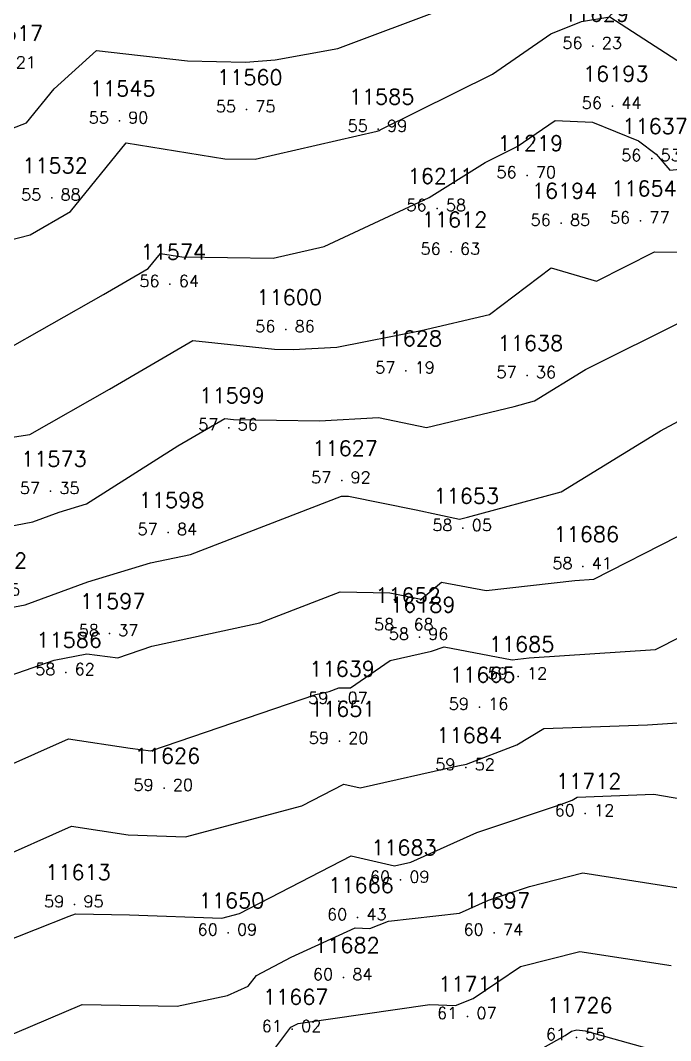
# Model space of a CAD drawing. Header units: millimetres. Extents: x 1412565 to 1412813, y 4931476 to 4931699.
# Drawn here: x 1412599.06 to 1412610.11, y 4931596.95 to 4931614.3 of the extents above; entities that cross this region are included whole.
import ezdxf
from ezdxf.enums import TextEntityAlignment as Align

# ---------------------------------------------------------------- set-up
doc = ezdxf.new("R2010")
doc.units = ezdxf.units.MM
for name, color, linetype in [('CIVIL', 50, 'Continuous'), ('CIVIL-DRAW', 80, 'Continuous'), ('CIVIL-NONAME', 130, 'Continuous'), ('CIVIL-TEXT', 240, 'Continuous'), ('CIVIL-Z', 50, 'Continuous'), ('Tcontours0', 7, 'Continuous'), ('Tcontours1', 7, 'Continuous'), ('Tcontours2', 7, 'Continuous')]:
    doc.layers.add(name, color=color, linetype=linetype)
doc.styles.add('CIVILCADMAIN', font='TXT.SHX')
doc.styles.get("Standard").update_dxf_attribs({"font": 'arial.ttf'})

# ---------------------------------------------------------------- blocks, each defined once
blk = doc.blocks.new('CIVIL-ZZ')
at = {"layer": 'CIVIL-DRAW'}
blk.add_point((0, 0), dxfattribs=at)
at = {"layer": 'CIVIL-NONAME'}
blk.add_attdef('NAME', text='', height=1.8, dxfattribs=at).set_placement((0, 2.1), align=Align.CENTER)
at = {"layer": 'CIVIL-TEXT', "flags": 8}
blk.add_attdef('TEXT', text='', height=2, dxfattribs=at).set_placement((0.2, -3.3), align=Align.CENTER)
at = {"layer": 'CIVIL-Z'}
blk.add_attdef('Z1', text='', height=1.6, dxfattribs=at).set_placement((-0.75, -0.225), align=Align.RIGHT)
blk.add_attdef('Z2', (0.75, -0.225), '', height=1.6, dxfattribs=at)

msp = doc.modelspace()

# ---------------------------------------------------------------- linework, layer by layer
at = {"layer": 'Tcontours0', "elevation": 60}
msp.add_lwpolyline([(1412593.032, 4931596.894), (1412594.252, 4931597.254), (1412594.631, 4931597.254), (1412594.842, 4931597.385), (1412595.426, 4931597.446), (1412597.595, 4931598.158), (1412599.888, 4931599.061), (1412599.992, 4931599.106), (1412600.912, 4931599.089), (1412602.48, 4931599.029), (1412602.781, 4931599.11), (1412604.682, 4931600.089), (1412605.415, 4931599.919), (1412605.695, 4931599.982), (1412606.819, 4931600.484), (1412608.254, 4931600.966), (1412608.435, 4931601.036), (1412608.523, 4931601.09), (1412609.824, 4931601.138), (1412612.428, 4931600.688)], dxfattribs=at)
at = {"layer": 'Tcontours1'}
for points, elevation in [([(1412589.013, 4931607.431), (1412590.188, 4931607.738), (1412592.456, 4931608.556), (1412593.339, 4931609.289), (1412594.296, 4931609.834), (1412596.203, 4931609.91), (1412596.651, 4931609.945), (1412597.415, 4931610.185), (1412599.224, 4931610.648), (1412599.907, 4931611.048), (1412600.856, 4931612.214), (1412602.535, 4931611.946), (1412603.051, 4931611.938), (1412605.122, 4931612.411), (1412605.157, 4931612.427), (1412605.176, 4931612.439), (1412607.081, 4931613.385), (1412608.076, 4931614.069), (1412608.593, 4931614.278), (1412609.08, 4931614.356), (1412610.699, 4931613.312), (1412611.134, 4931613.535), (1412614.259, 4931614.856)], 56), ([(1412598.023, 4931607.074), (1412599.217, 4931607.257), (1412600.571, 4931608.025), (1412601.991, 4931608.855), (1412603.376, 4931608.706), (1412603.695, 4931608.701), (1412604.435, 4931608.743), (1412605.871, 4931609.025), (1412607.034, 4931609.296), (1412608.079, 4931610.088), (1412608.848, 4931609.865), (1412609.839, 4931610.359), (1412611.048, 4931610.351)], 57), ([(1412588.884, 4931601.503), (1412589.83, 4931602.11), (1412591.334, 4931602.723), (1412591.885, 4931603.079), (1412592.631, 4931602.975), (1412594.275, 4931602.93), (1412595.714, 4931603.583), (1412598.228, 4931604.094), (1412598.807, 4931604.297), (1412599.14, 4931604.361), (1412600.207, 4931604.748), (1412601.268, 4931605.071), (1412601.947, 4931605.217), (1412604.517, 4931606.209), (1412604.633, 4931606.207), (1412605.788, 4931605.972), (1412606.524, 4931605.816), (1412606.659, 4931605.848), (1412608.249, 4931606.279), (1412609.941, 4931607.32), (1412610.928, 4931607.848)], 58), ([(1412597.062, 4931600.826), (1412599.873, 4931602.081), (1412600.924, 4931601.919), (1412601.276, 4931601.874), (1412604.08, 4931602.835), (1412604.305, 4931602.883), (1412604.473, 4931602.948), (1412604.671, 4931602.944), (1412605.342, 4931603.414), (1412606.044, 4931603.572), (1412606.26, 4931603.642), (1412607.415, 4931603.423), (1412607.706, 4931603.456), (1412609.854, 4931603.596), (1412611.63, 4931604.5)], 59), ([(1412588.935, 4931592.41), (1412589.04, 4931592.713), (1412591.037, 4931593.897), (1412591.552, 4931594.018), (1412593.836, 4931594.692), (1412595.675, 4931594.69), (1412596.696, 4931595.326), (1412598.154, 4931595.48), (1412599.506, 4931595.711), (1412600.226, 4931596.017), (1412600.671, 4931596.009), (1412602.57, 4931596.413), (1412603.348, 4931596.768), (1412603.657, 4931597.175), (1412603.777, 4931597.238), (1412606.018, 4931597.561), (1412606.455, 4931597.544), (1412606.755, 4931597.661), (1412607.559, 4931598.209), (1412608.568, 4931598.465), (1412610.119, 4931598.223)], 61)]:
    msp.add_lwpolyline(points, dxfattribs=dict(at, elevation=elevation))
at = {"layer": 'Tcontours2'}
for points, elevation in [([(1412589.015, 4931609.015), (1412591.243, 4931609.578), (1412591.767, 4931609.767), (1412592.297, 4931610.207), (1412593.385, 4931610.971), (1412594.76, 4931611.393), (1412596.169, 4931611.502), (1412597.588, 4931611.949), (1412599.159, 4931612.556), (1412599.633, 4931613.135), (1412600.353, 4931613.786), (1412601.9, 4931613.612), (1412602.886, 4931613.587), (1412603.387, 4931613.626), (1412604.456, 4931613.817), (1412606.284, 4931614.508)], 55.5), ([(1412598.712, 4931608.639), (1412600.473, 4931609.638), (1412601.23, 4931610.081), (1412601.437, 4931610.336), (1412601.804, 4931610.277), (1412603.353, 4931610.253), (1412604.22, 4931610.451), (1412606.004, 4931611.283), (1412606.957, 4931611.883), (1412607.502, 4931612.153), (1412608.147, 4931612.596), (1412608.785, 4931612.568), (1412609.567, 4931612.247), (1412609.867, 4931612.021), (1412610.099, 4931611.749), (1412611.487, 4931611.892)], 56.5), ([(1412588.969, 4931602.903), (1412590.621, 4931603.483), (1412590.85, 4931603.651), (1412591.156, 4931604.026), (1412591.617, 4931604.331), (1412592.448, 4931604.512), (1412594.457, 4931604.457), (1412595.248, 4931604.816), (1412597.145, 4931605.202), (1412597.574, 4931605.587), (1412598.14, 4931605.557), (1412599.267, 4931605.771), (1412599.717, 4931605.934), (1412600.182, 4931606.076), (1412601.734, 4931607.061), (1412602.535, 4931607.529), (1412602.683, 4931607.513), (1412604.144, 4931607.488), (1412605.147, 4931607.546), (1412605.96, 4931607.374), (1412607.449, 4931607.732), (1412607.797, 4931607.827), (1412608.663, 4931608.36), (1412610.359, 4931609.206)], 57.5), ([(1412588.982, 4931599.941), (1412590.359, 4931600.371), (1412590.652, 4931600.559), (1412590.882, 4931600.653), (1412592.491, 4931601.693), (1412593.957, 4931601.487), (1412594.295, 4931601.531), (1412594.812, 4931601.604), (1412594.841, 4931601.743), (1412596.18, 4931602.35), (1412597.123, 4931602.542), (1412599.632, 4931603.42), (1412600.185, 4931603.527), (1412600.716, 4931603.458), (1412601.294, 4931603.656), (1412603.126, 4931604.05), (1412604.495, 4931604.579), (1412605.337, 4931604.562), (1412605.873, 4931604.453), (1412606.214, 4931604.745), (1412606.975, 4931604.6), (1412608.481, 4931604.773), (1412608.808, 4931604.794), (1412610.229, 4931605.518)], 58.5), ([(1412588.741, 4931597.194), (1412588.969, 4931597.422), (1412590.016, 4931597.643), (1412591.591, 4931598.283), (1412591.947, 4931598.396), (1412592.679, 4931598.697), (1412592.71, 4931598.712), (1412593.94, 4931598.704), (1412595.046, 4931599.134), (1412595.829, 4931599.421), (1412597.128, 4931599.44), (1412598.598, 4931600.002), (1412599.929, 4931600.596), (1412600.892, 4931600.448), (1412601.867, 4931600.411), (1412603.843, 4931600.941), (1412604.556, 4931601.308), (1412604.831, 4931601.244), (1412606.496, 4931601.618), (1412606.643, 4931601.647), (1412607.498, 4931601.979), (1412607.953, 4931602.255), (1412609.719, 4931602.32), (1412610.9, 4931602.397)], 59.5), ([(1412588.903, 4931593.953), (1412590.598, 4931594.958), (1412590.617, 4931594.962), (1412594.044, 4931595.973), (1412595.153, 4931595.972), (1412595.769, 4931596.356), (1412597.475, 4931596.535), (1412598.198, 4931596.773), (1412598.963, 4931597.074), (1412600.109, 4931597.561), (1412601.725, 4931597.531), (1412602.581, 4931597.713), (1412602.932, 4931597.874), (1412603.071, 4931598.057), (1412603.661, 4931598.365), (1412604.749, 4931598.866), (1412604.995, 4931598.856), (1412605.314, 4931598.981), (1412606.523, 4931599.112), (1412607.016, 4931599.333), (1412607.71, 4931599.566), (1412608.62, 4931599.798), (1412611.581, 4931599.336)], 60.5), ([(1412589.018, 4931591.132), (1412589.567, 4931591.271), (1412591.04, 4931592.578), (1412591.477, 4931592.837), (1412592.486, 4931593.074), (1412593.628, 4931593.411), (1412596.197, 4931593.409), (1412597.384, 4931594.149), (1412597.562, 4931594.291), (1412599.234, 4931594.559), (1412599.819, 4931594.485), (1412600.324, 4931594.591), (1412602.514, 4931595.097), (1412602.567, 4931595.119), (1412602.656, 4931595.132), (1412603.879, 4931595.558), (1412605.853, 4931595.965), (1412607.002, 4931596.297), (1412608.317, 4931597.037), (1412608.424, 4931597.11), (1412608.515, 4931597.133), (1412608.656, 4931597.111), (1412610.951, 4931596.475)], 61.5)]:
    msp.add_lwpolyline(points, dxfattribs=dict(at, elevation=elevation))

# ---------------------------------------------------------------- block references
at = {"layer": 'CIVIL'}
ref = msp.add_blockref('CIVIL-ZZ', (1412608.79, 4931613.86, 56.23), dxfattribs=dict(at, xscale=0.2, yscale=0.2))
ref.add_attrib('Z2', '23', (1412608.94, 4931613.815), dxfattribs={"layer": 'CIVIL-Z', "height": 0.2, "style": 'CIVILCADMAIN'})
ref.add_attrib('Z1', '56', (1412608.27, 4931613.815), dxfattribs={"layer": 'CIVIL-Z', "height": 0.2, "style": 'CIVILCADMAIN'})
ref.add_attrib('NAME', '11629', (1412608.29, 4931614.28), dxfattribs={"layer": 'CIVIL-NONAME', "height": 0.26, "style": 'CIVILCADMAIN'})
ref = msp.add_blockref('CIVIL-ZZ', (1412598.83, 4931613.53, 55.21), dxfattribs=dict(at, xscale=0.2, yscale=0.2))
ref.add_attrib('Z2', '21', (1412598.98, 4931613.485), dxfattribs={"layer": 'CIVIL-Z', "height": 0.2, "style": 'CIVILCADMAIN'})
ref.add_attrib('Z1', '55', (1412598.31, 4931613.485), dxfattribs={"layer": 'CIVIL-Z', "height": 0.2, "style": 'CIVILCADMAIN'})
ref.add_attrib('NAME', '11517', (1412598.33, 4931613.95), dxfattribs={"layer": 'CIVIL-NONAME', "height": 0.26, "style": 'CIVILCADMAIN'})
ref = msp.add_blockref('CIVIL-ZZ', (1412602.9, 4931612.78, 55.75), dxfattribs=dict(at, xscale=0.2, yscale=0.2))
ref.add_attrib('Z2', '75', (1412603.05, 4931612.735), dxfattribs={"layer": 'CIVIL-Z', "height": 0.2, "style": 'CIVILCADMAIN'})
ref.add_attrib('Z1', '55', (1412602.38, 4931612.735), dxfattribs={"layer": 'CIVIL-Z', "height": 0.2, "style": 'CIVILCADMAIN'})
ref.add_attrib('NAME', '11560', (1412602.4, 4931613.2), dxfattribs={"layer": 'CIVIL-NONAME', "height": 0.26, "style": 'CIVILCADMAIN'})
ref = msp.add_blockref('CIVIL-ZZ', (1412609.12, 4931612.84, 56.44), dxfattribs=dict(at, xscale=0.2, yscale=0.2))
ref.add_attrib('Z2', '44', (1412609.27, 4931612.795), dxfattribs={"layer": 'CIVIL-Z', "height": 0.2, "style": 'CIVILCADMAIN'})
ref.add_attrib('Z1', '56', (1412608.6, 4931612.795), dxfattribs={"layer": 'CIVIL-Z', "height": 0.2, "style": 'CIVILCADMAIN'})
ref.add_attrib('NAME', '16193', (1412608.62, 4931613.26), dxfattribs={"layer": 'CIVIL-NONAME', "height": 0.26, "style": 'CIVILCADMAIN'})
ref = msp.add_blockref('CIVIL-ZZ', (1412600.74, 4931612.59, 55.9), dxfattribs=dict(at, xscale=0.2, yscale=0.2))
ref.add_attrib('Z2', '90', (1412600.89, 4931612.545), dxfattribs={"layer": 'CIVIL-Z', "height": 0.2, "style": 'CIVILCADMAIN'})
ref.add_attrib('Z1', '55', (1412600.22, 4931612.545), dxfattribs={"layer": 'CIVIL-Z', "height": 0.2, "style": 'CIVILCADMAIN'})
ref.add_attrib('NAME', '11545', (1412600.24, 4931613.01), dxfattribs={"layer": 'CIVIL-NONAME', "height": 0.26, "style": 'CIVILCADMAIN'})
ref = msp.add_blockref('CIVIL-ZZ', (1412605.14, 4931612.45, 55.99), dxfattribs=dict(at, xscale=0.2, yscale=0.2))
ref.add_attrib('Z2', '99', (1412605.29, 4931612.405), dxfattribs={"layer": 'CIVIL-Z', "height": 0.2, "style": 'CIVILCADMAIN'})
ref.add_attrib('Z1', '55', (1412604.62, 4931612.405), dxfattribs={"layer": 'CIVIL-Z', "height": 0.2, "style": 'CIVILCADMAIN'})
ref.add_attrib('NAME', '11585', (1412604.64, 4931612.87), dxfattribs={"layer": 'CIVIL-NONAME', "height": 0.26, "style": 'CIVILCADMAIN'})
ref = msp.add_blockref('CIVIL-ZZ', (1412609.79, 4931611.95, 56.53), dxfattribs=dict(at, xscale=0.2, yscale=0.2))
ref.add_attrib('Z2', '53', (1412609.94, 4931611.905), dxfattribs={"layer": 'CIVIL-Z', "height": 0.2, "style": 'CIVILCADMAIN'})
ref.add_attrib('Z1', '56', (1412609.27, 4931611.905), dxfattribs={"layer": 'CIVIL-Z', "height": 0.2, "style": 'CIVILCADMAIN'})
ref.add_attrib('NAME', '11637', (1412609.29, 4931612.37), dxfattribs={"layer": 'CIVIL-NONAME', "height": 0.26, "style": 'CIVILCADMAIN'})
ref = msp.add_blockref('CIVIL-ZZ', (1412607.67, 4931611.66, 56.7), dxfattribs=dict(at, xscale=0.2, yscale=0.2))
ref.add_attrib('Z2', '70', (1412607.82, 4931611.615), dxfattribs={"layer": 'CIVIL-Z', "height": 0.2, "style": 'CIVILCADMAIN'})
ref.add_attrib('Z1', '56', (1412607.15, 4931611.615), dxfattribs={"layer": 'CIVIL-Z', "height": 0.2, "style": 'CIVILCADMAIN'})
ref.add_attrib('NAME', '11219', (1412607.17, 4931612.08), dxfattribs={"layer": 'CIVIL-NONAME', "height": 0.26, "style": 'CIVILCADMAIN'})
ref = msp.add_blockref('CIVIL-ZZ', (1412599.59, 4931611.28, 55.88), dxfattribs=dict(at, xscale=0.2, yscale=0.2))
ref.add_attrib('Z2', '88', (1412599.74, 4931611.235), dxfattribs={"layer": 'CIVIL-Z', "height": 0.2, "style": 'CIVILCADMAIN'})
ref.add_attrib('Z1', '55', (1412599.07, 4931611.235), dxfattribs={"layer": 'CIVIL-Z', "height": 0.2, "style": 'CIVILCADMAIN'})
ref.add_attrib('NAME', '11532', (1412599.09, 4931611.7), dxfattribs={"layer": 'CIVIL-NONAME', "height": 0.26, "style": 'CIVILCADMAIN'})
ref = msp.add_blockref('CIVIL-ZZ', (1412606.14, 4931611.1, 56.58), dxfattribs=dict(at, xscale=0.2, yscale=0.2))
ref.add_attrib('Z2', '58', (1412606.29, 4931611.055), dxfattribs={"layer": 'CIVIL-Z', "height": 0.2, "style": 'CIVILCADMAIN'})
ref.add_attrib('Z1', '56', (1412605.62, 4931611.055), dxfattribs={"layer": 'CIVIL-Z', "height": 0.2, "style": 'CIVILCADMAIN'})
ref.add_attrib('NAME', '16211', (1412605.64, 4931611.52), dxfattribs={"layer": 'CIVIL-NONAME', "height": 0.26, "style": 'CIVILCADMAIN'})
ref = msp.add_blockref('CIVIL-ZZ', (1412609.6, 4931610.89, 56.77), dxfattribs=dict(at, xscale=0.2, yscale=0.2))
ref.add_attrib('Z2', '77', (1412609.75, 4931610.845), dxfattribs={"layer": 'CIVIL-Z', "height": 0.2, "style": 'CIVILCADMAIN'})
ref.add_attrib('Z1', '56', (1412609.08, 4931610.845), dxfattribs={"layer": 'CIVIL-Z', "height": 0.2, "style": 'CIVILCADMAIN'})
ref.add_attrib('NAME', '11654', (1412609.1, 4931611.31), dxfattribs={"layer": 'CIVIL-NONAME', "height": 0.26, "style": 'CIVILCADMAIN'})
ref = msp.add_blockref('CIVIL-ZZ', (1412608.25, 4931610.85, 56.85), dxfattribs=dict(at, xscale=0.2, yscale=0.2))
ref.add_attrib('Z2', '85', (1412608.4, 4931610.805), dxfattribs={"layer": 'CIVIL-Z', "height": 0.2, "style": 'CIVILCADMAIN'})
ref.add_attrib('Z1', '56', (1412607.73, 4931610.805), dxfattribs={"layer": 'CIVIL-Z', "height": 0.2, "style": 'CIVILCADMAIN'})
ref.add_attrib('NAME', '16194', (1412607.75, 4931611.27), dxfattribs={"layer": 'CIVIL-NONAME', "height": 0.26, "style": 'CIVILCADMAIN'})
ref = msp.add_blockref('CIVIL-ZZ', (1412606.38, 4931610.36, 56.63), dxfattribs=dict(at, xscale=0.2, yscale=0.2))
ref.add_attrib('Z2', '63', (1412606.53, 4931610.315), dxfattribs={"layer": 'CIVIL-Z', "height": 0.2, "style": 'CIVILCADMAIN'})
ref.add_attrib('Z1', '56', (1412605.86, 4931610.315), dxfattribs={"layer": 'CIVIL-Z', "height": 0.2, "style": 'CIVILCADMAIN'})
ref.add_attrib('NAME', '11612', (1412605.88, 4931610.78), dxfattribs={"layer": 'CIVIL-NONAME', "height": 0.26, "style": 'CIVILCADMAIN'})
ref = msp.add_blockref('CIVIL-ZZ', (1412601.6, 4931609.81, 56.64), dxfattribs=dict(at, xscale=0.2, yscale=0.2))
ref.add_attrib('Z2', '64', (1412601.75, 4931609.765), dxfattribs={"layer": 'CIVIL-Z', "height": 0.2, "style": 'CIVILCADMAIN'})
ref.add_attrib('Z1', '56', (1412601.08, 4931609.765), dxfattribs={"layer": 'CIVIL-Z', "height": 0.2, "style": 'CIVILCADMAIN'})
ref.add_attrib('NAME', '11574', (1412601.1, 4931610.23), dxfattribs={"layer": 'CIVIL-NONAME', "height": 0.26, "style": 'CIVILCADMAIN'})
ref = msp.add_blockref('CIVIL-ZZ', (1412603.57, 4931609.04, 56.86), dxfattribs=dict(at, xscale=0.2, yscale=0.2))
ref.add_attrib('Z2', '86', (1412603.72, 4931608.995), dxfattribs={"layer": 'CIVIL-Z', "height": 0.2, "style": 'CIVILCADMAIN'})
ref.add_attrib('Z1', '56', (1412603.05, 4931608.995), dxfattribs={"layer": 'CIVIL-Z', "height": 0.2, "style": 'CIVILCADMAIN'})
ref.add_attrib('NAME', '11600', (1412603.07, 4931609.46), dxfattribs={"layer": 'CIVIL-NONAME', "height": 0.26, "style": 'CIVILCADMAIN'})
ref = msp.add_blockref('CIVIL-ZZ', (1412605.61, 4931608.34, 57.19), dxfattribs=dict(at, xscale=0.2, yscale=0.2))
ref.add_attrib('Z2', '19', (1412605.76, 4931608.295), dxfattribs={"layer": 'CIVIL-Z', "height": 0.2, "style": 'CIVILCADMAIN'})
ref.add_attrib('Z1', '57', (1412605.09, 4931608.295), dxfattribs={"layer": 'CIVIL-Z', "height": 0.2, "style": 'CIVILCADMAIN'})
ref.add_attrib('NAME', '11628', (1412605.11, 4931608.76), dxfattribs={"layer": 'CIVIL-NONAME', "height": 0.26, "style": 'CIVILCADMAIN'})
ref = msp.add_blockref('CIVIL-ZZ', (1412607.67, 4931608.26, 57.36), dxfattribs=dict(at, xscale=0.2, yscale=0.2))
ref.add_attrib('Z2', '36', (1412607.82, 4931608.215), dxfattribs={"layer": 'CIVIL-Z', "height": 0.2, "style": 'CIVILCADMAIN'})
ref.add_attrib('Z1', '57', (1412607.15, 4931608.215), dxfattribs={"layer": 'CIVIL-Z', "height": 0.2, "style": 'CIVILCADMAIN'})
ref.add_attrib('NAME', '11638', (1412607.17, 4931608.68), dxfattribs={"layer": 'CIVIL-NONAME', "height": 0.26, "style": 'CIVILCADMAIN'})
ref = msp.add_blockref('CIVIL-ZZ', (1412602.6, 4931607.37, 57.56), dxfattribs=dict(at, xscale=0.2, yscale=0.2))
ref.add_attrib('Z2', '56', (1412602.75, 4931607.325), dxfattribs={"layer": 'CIVIL-Z', "height": 0.2, "style": 'CIVILCADMAIN'})
ref.add_attrib('Z1', '57', (1412602.08, 4931607.325), dxfattribs={"layer": 'CIVIL-Z', "height": 0.2, "style": 'CIVILCADMAIN'})
ref.add_attrib('NAME', '11599', (1412602.1, 4931607.79), dxfattribs={"layer": 'CIVIL-NONAME', "height": 0.26, "style": 'CIVILCADMAIN'})
ref = msp.add_blockref('CIVIL-ZZ', (1412604.52, 4931606.47, 57.92), dxfattribs=dict(at, xscale=0.2, yscale=0.2))
ref.add_attrib('Z2', '92', (1412604.67, 4931606.425), dxfattribs={"layer": 'CIVIL-Z', "height": 0.2, "style": 'CIVILCADMAIN'})
ref.add_attrib('Z1', '57', (1412604, 4931606.425), dxfattribs={"layer": 'CIVIL-Z', "height": 0.2, "style": 'CIVILCADMAIN'})
ref.add_attrib('NAME', '11627', (1412604.02, 4931606.89), dxfattribs={"layer": 'CIVIL-NONAME', "height": 0.26, "style": 'CIVILCADMAIN'})
ref = msp.add_blockref('CIVIL-ZZ', (1412599.57, 4931606.29, 57.35), dxfattribs=dict(at, xscale=0.2, yscale=0.2))
ref.add_attrib('Z2', '35', (1412599.72, 4931606.245), dxfattribs={"layer": 'CIVIL-Z', "height": 0.2, "style": 'CIVILCADMAIN'})
ref.add_attrib('Z1', '57', (1412599.05, 4931606.245), dxfattribs={"layer": 'CIVIL-Z', "height": 0.2, "style": 'CIVILCADMAIN'})
ref.add_attrib('NAME', '11573', (1412599.07, 4931606.71), dxfattribs={"layer": 'CIVIL-NONAME', "height": 0.26, "style": 'CIVILCADMAIN'})
ref = msp.add_blockref('CIVIL-ZZ', (1412606.58, 4931605.66, 58.05), dxfattribs=dict(at, xscale=0.2, yscale=0.2))
ref.add_attrib('Z2', '05', (1412606.73, 4931605.615), dxfattribs={"layer": 'CIVIL-Z', "height": 0.2, "style": 'CIVILCADMAIN'})
ref.add_attrib('Z1', '58', (1412606.06, 4931605.615), dxfattribs={"layer": 'CIVIL-Z', "height": 0.2, "style": 'CIVILCADMAIN'})
ref.add_attrib('NAME', '11653', (1412606.08, 4931606.08), dxfattribs={"layer": 'CIVIL-NONAME', "height": 0.26, "style": 'CIVILCADMAIN'})
ref = msp.add_blockref('CIVIL-ZZ', (1412601.57, 4931605.59, 57.84), dxfattribs=dict(at, xscale=0.2, yscale=0.2))
ref.add_attrib('Z2', '84', (1412601.72, 4931605.545), dxfattribs={"layer": 'CIVIL-Z', "height": 0.2, "style": 'CIVILCADMAIN'})
ref.add_attrib('Z1', '57', (1412601.05, 4931605.545), dxfattribs={"layer": 'CIVIL-Z', "height": 0.2, "style": 'CIVILCADMAIN'})
ref.add_attrib('NAME', '11598', (1412601.07, 4931606.01), dxfattribs={"layer": 'CIVIL-NONAME', "height": 0.26, "style": 'CIVILCADMAIN'})
ref = msp.add_blockref('CIVIL-ZZ', (1412608.62, 4931605.01, 58.41), dxfattribs=dict(at, xscale=0.2, yscale=0.2))
ref.add_attrib('Z2', '41', (1412608.77, 4931604.965), dxfattribs={"layer": 'CIVIL-Z', "height": 0.2, "style": 'CIVILCADMAIN'})
ref.add_attrib('Z1', '58', (1412608.1, 4931604.965), dxfattribs={"layer": 'CIVIL-Z', "height": 0.2, "style": 'CIVILCADMAIN'})
ref.add_attrib('NAME', '11686', (1412608.12, 4931605.43), dxfattribs={"layer": 'CIVIL-NONAME', "height": 0.26, "style": 'CIVILCADMAIN'})
ref = msp.add_blockref('CIVIL-ZZ', (1412598.56, 4931604.56, 57.85), dxfattribs=dict(at, xscale=0.2, yscale=0.2))
ref.add_attrib('Z2', '85', (1412598.71, 4931604.515), dxfattribs={"layer": 'CIVIL-Z', "height": 0.2, "style": 'CIVILCADMAIN'})
ref.add_attrib('Z1', '57', (1412598.04, 4931604.515), dxfattribs={"layer": 'CIVIL-Z', "height": 0.2, "style": 'CIVILCADMAIN'})
ref.add_attrib('NAME', '11572', (1412598.06, 4931604.98), dxfattribs={"layer": 'CIVIL-NONAME', "height": 0.26, "style": 'CIVILCADMAIN'})
ref = msp.add_blockref('CIVIL-ZZ', (1412605.59, 4931603.97, 58.68), dxfattribs=dict(at, xscale=0.2, yscale=0.2))
ref.add_attrib('Z2', '68', (1412605.74, 4931603.925), dxfattribs={"layer": 'CIVIL-Z', "height": 0.2, "style": 'CIVILCADMAIN'})
ref.add_attrib('Z1', '58', (1412605.07, 4931603.925), dxfattribs={"layer": 'CIVIL-Z', "height": 0.2, "style": 'CIVILCADMAIN'})
ref.add_attrib('NAME', '11652', (1412605.09, 4931604.39), dxfattribs={"layer": 'CIVIL-NONAME', "height": 0.26, "style": 'CIVILCADMAIN'})
ref = msp.add_blockref('CIVIL-ZZ', (1412600.57, 4931603.87, 58.37), dxfattribs=dict(at, xscale=0.2, yscale=0.2))
ref.add_attrib('Z2', '37', (1412600.72, 4931603.825), dxfattribs={"layer": 'CIVIL-Z', "height": 0.2, "style": 'CIVILCADMAIN'})
ref.add_attrib('Z1', '58', (1412600.05, 4931603.825), dxfattribs={"layer": 'CIVIL-Z', "height": 0.2, "style": 'CIVILCADMAIN'})
ref.add_attrib('NAME', '11597', (1412600.07, 4931604.29), dxfattribs={"layer": 'CIVIL-NONAME', "height": 0.26, "style": 'CIVILCADMAIN'})
ref = msp.add_blockref('CIVIL-ZZ', (1412605.84, 4931603.81, 58.96), dxfattribs=dict(at, xscale=0.2, yscale=0.2))
ref.add_attrib('Z2', '96', (1412605.99, 4931603.765), dxfattribs={"layer": 'CIVIL-Z', "height": 0.2, "style": 'CIVILCADMAIN'})
ref.add_attrib('Z1', '58', (1412605.32, 4931603.765), dxfattribs={"layer": 'CIVIL-Z', "height": 0.2, "style": 'CIVILCADMAIN'})
ref.add_attrib('NAME', '16189', (1412605.34, 4931604.23), dxfattribs={"layer": 'CIVIL-NONAME', "height": 0.26, "style": 'CIVILCADMAIN'})
ref = msp.add_blockref('CIVIL-ZZ', (1412599.83, 4931603.21, 58.62), dxfattribs=dict(at, xscale=0.2, yscale=0.2))
ref.add_attrib('Z2', '62', (1412599.98, 4931603.165), dxfattribs={"layer": 'CIVIL-Z', "height": 0.2, "style": 'CIVILCADMAIN'})
ref.add_attrib('Z1', '58', (1412599.31, 4931603.165), dxfattribs={"layer": 'CIVIL-Z', "height": 0.2, "style": 'CIVILCADMAIN'})
ref.add_attrib('NAME', '11586', (1412599.33, 4931603.63), dxfattribs={"layer": 'CIVIL-NONAME', "height": 0.26, "style": 'CIVILCADMAIN'})
ref = msp.add_blockref('CIVIL-ZZ', (1412607.52, 4931603.14, 59.12), dxfattribs=dict(at, xscale=0.2, yscale=0.2))
ref.add_attrib('Z2', '12', (1412607.67, 4931603.095), dxfattribs={"layer": 'CIVIL-Z', "height": 0.2, "style": 'CIVILCADMAIN'})
ref.add_attrib('Z1', '59', (1412607, 4931603.095), dxfattribs={"layer": 'CIVIL-Z', "height": 0.2, "style": 'CIVILCADMAIN'})
ref.add_attrib('NAME', '11685', (1412607.02, 4931603.56), dxfattribs={"layer": 'CIVIL-NONAME', "height": 0.26, "style": 'CIVILCADMAIN'})
ref = msp.add_blockref('CIVIL-ZZ', (1412604.47, 4931602.72, 59.07), dxfattribs=dict(at, xscale=0.2, yscale=0.2))
ref.add_attrib('Z2', '07', (1412604.62, 4931602.675), dxfattribs={"layer": 'CIVIL-Z', "height": 0.2, "style": 'CIVILCADMAIN'})
ref.add_attrib('Z1', '59', (1412603.95, 4931602.675), dxfattribs={"layer": 'CIVIL-Z', "height": 0.2, "style": 'CIVILCADMAIN'})
ref.add_attrib('NAME', '11639', (1412603.97, 4931603.14), dxfattribs={"layer": 'CIVIL-NONAME', "height": 0.26, "style": 'CIVILCADMAIN'})
ref = msp.add_blockref('CIVIL-ZZ', (1412606.86, 4931602.62, 59.16), dxfattribs=dict(at, xscale=0.2, yscale=0.2))
ref.add_attrib('Z2', '16', (1412607.01, 4931602.575), dxfattribs={"layer": 'CIVIL-Z', "height": 0.2, "style": 'CIVILCADMAIN'})
ref.add_attrib('Z1', '59', (1412606.34, 4931602.575), dxfattribs={"layer": 'CIVIL-Z', "height": 0.2, "style": 'CIVILCADMAIN'})
ref.add_attrib('NAME', '11665', (1412606.36, 4931603.04), dxfattribs={"layer": 'CIVIL-NONAME', "height": 0.26, "style": 'CIVILCADMAIN'})
ref = msp.add_blockref('CIVIL-ZZ', (1412604.48, 4931602.04, 59.2), dxfattribs=dict(at, xscale=0.2, yscale=0.2))
ref.add_attrib('Z2', '20', (1412604.63, 4931601.995), dxfattribs={"layer": 'CIVIL-Z', "height": 0.2, "style": 'CIVILCADMAIN'})
ref.add_attrib('Z1', '59', (1412603.96, 4931601.995), dxfattribs={"layer": 'CIVIL-Z', "height": 0.2, "style": 'CIVILCADMAIN'})
ref.add_attrib('NAME', '11651', (1412603.98, 4931602.46), dxfattribs={"layer": 'CIVIL-NONAME', "height": 0.26, "style": 'CIVILCADMAIN'})
ref = msp.add_blockref('CIVIL-ZZ', (1412606.63, 4931601.59, 59.52), dxfattribs=dict(at, xscale=0.2, yscale=0.2))
ref.add_attrib('Z2', '52', (1412606.78, 4931601.545), dxfattribs={"layer": 'CIVIL-Z', "height": 0.2, "style": 'CIVILCADMAIN'})
ref.add_attrib('Z1', '59', (1412606.11, 4931601.545), dxfattribs={"layer": 'CIVIL-Z', "height": 0.2, "style": 'CIVILCADMAIN'})
ref.add_attrib('NAME', '11684', (1412606.13, 4931602.01), dxfattribs={"layer": 'CIVIL-NONAME', "height": 0.26, "style": 'CIVILCADMAIN'})
ref = msp.add_blockref('CIVIL-ZZ', (1412601.5, 4931601.24, 59.2), dxfattribs=dict(at, xscale=0.2, yscale=0.2))
ref.add_attrib('Z2', '20', (1412601.65, 4931601.195), dxfattribs={"layer": 'CIVIL-Z', "height": 0.2, "style": 'CIVILCADMAIN'})
ref.add_attrib('Z1', '59', (1412600.98, 4931601.195), dxfattribs={"layer": 'CIVIL-Z', "height": 0.2, "style": 'CIVILCADMAIN'})
ref.add_attrib('NAME', '11626', (1412601, 4931601.66), dxfattribs={"layer": 'CIVIL-NONAME', "height": 0.26, "style": 'CIVILCADMAIN'})
ref = msp.add_blockref('CIVIL-ZZ', (1412608.66, 4931600.81, 60.12), dxfattribs=dict(at, xscale=0.2, yscale=0.2))
ref.add_attrib('Z2', '12', (1412608.81, 4931600.765), dxfattribs={"layer": 'CIVIL-Z', "height": 0.2, "style": 'CIVILCADMAIN'})
ref.add_attrib('Z1', '60', (1412608.14, 4931600.765), dxfattribs={"layer": 'CIVIL-Z', "height": 0.2, "style": 'CIVILCADMAIN'})
ref.add_attrib('NAME', '11712', (1412608.16, 4931601.23), dxfattribs={"layer": 'CIVIL-NONAME', "height": 0.26, "style": 'CIVILCADMAIN'})
ref = msp.add_blockref('CIVIL-ZZ', (1412605.52, 4931599.68, 60.09), dxfattribs=dict(at, xscale=0.2, yscale=0.2))
ref.add_attrib('Z2', '09', (1412605.67, 4931599.635), dxfattribs={"layer": 'CIVIL-Z', "height": 0.2, "style": 'CIVILCADMAIN'})
ref.add_attrib('Z1', '60', (1412605, 4931599.635), dxfattribs={"layer": 'CIVIL-Z', "height": 0.2, "style": 'CIVILCADMAIN'})
ref.add_attrib('NAME', '11683', (1412605.02, 4931600.1), dxfattribs={"layer": 'CIVIL-NONAME', "height": 0.26, "style": 'CIVILCADMAIN'})
ref = msp.add_blockref('CIVIL-ZZ', (1412599.98, 4931599.26, 59.95), dxfattribs=dict(at, xscale=0.2, yscale=0.2))
ref.add_attrib('Z2', '95', (1412600.13, 4931599.215), dxfattribs={"layer": 'CIVIL-Z', "height": 0.2, "style": 'CIVILCADMAIN'})
ref.add_attrib('Z1', '59', (1412599.46, 4931599.215), dxfattribs={"layer": 'CIVIL-Z', "height": 0.2, "style": 'CIVILCADMAIN'})
ref.add_attrib('NAME', '11613', (1412599.48, 4931599.68), dxfattribs={"layer": 'CIVIL-NONAME', "height": 0.26, "style": 'CIVILCADMAIN'})
ref = msp.add_blockref('CIVIL-ZZ', (1412604.79, 4931599.04, 60.43), dxfattribs=dict(at, xscale=0.2, yscale=0.2))
ref.add_attrib('Z2', '43', (1412604.94, 4931598.995), dxfattribs={"layer": 'CIVIL-Z', "height": 0.2, "style": 'CIVILCADMAIN'})
ref.add_attrib('Z1', '60', (1412604.27, 4931598.995), dxfattribs={"layer": 'CIVIL-Z', "height": 0.2, "style": 'CIVILCADMAIN'})
ref.add_attrib('NAME', '11666', (1412604.29, 4931599.46), dxfattribs={"layer": 'CIVIL-NONAME', "height": 0.26, "style": 'CIVILCADMAIN'})
ref = msp.add_blockref('CIVIL-ZZ', (1412602.59, 4931598.78, 60.09), dxfattribs=dict(at, xscale=0.2, yscale=0.2))
ref.add_attrib('Z2', '09', (1412602.74, 4931598.735), dxfattribs={"layer": 'CIVIL-Z', "height": 0.2, "style": 'CIVILCADMAIN'})
ref.add_attrib('Z1', '60', (1412602.07, 4931598.735), dxfattribs={"layer": 'CIVIL-Z', "height": 0.2, "style": 'CIVILCADMAIN'})
ref.add_attrib('NAME', '11650', (1412602.09, 4931599.2), dxfattribs={"layer": 'CIVIL-NONAME', "height": 0.26, "style": 'CIVILCADMAIN'})
ref = msp.add_blockref('CIVIL-ZZ', (1412607.11, 4931598.78, 60.74), dxfattribs=dict(at, xscale=0.2, yscale=0.2))
ref.add_attrib('Z2', '74', (1412607.26, 4931598.735), dxfattribs={"layer": 'CIVIL-Z', "height": 0.2, "style": 'CIVILCADMAIN'})
ref.add_attrib('Z1', '60', (1412606.59, 4931598.735), dxfattribs={"layer": 'CIVIL-Z', "height": 0.2, "style": 'CIVILCADMAIN'})
ref.add_attrib('NAME', '11697', (1412606.61, 4931599.2), dxfattribs={"layer": 'CIVIL-NONAME', "height": 0.26, "style": 'CIVILCADMAIN'})
ref = msp.add_blockref('CIVIL-ZZ', (1412604.55, 4931598.02, 60.84), dxfattribs=dict(at, xscale=0.2, yscale=0.2))
ref.add_attrib('Z2', '84', (1412604.7, 4931597.975), dxfattribs={"layer": 'CIVIL-Z', "height": 0.2, "style": 'CIVILCADMAIN'})
ref.add_attrib('Z1', '60', (1412604.03, 4931597.975), dxfattribs={"layer": 'CIVIL-Z', "height": 0.2, "style": 'CIVILCADMAIN'})
ref.add_attrib('NAME', '11682', (1412604.05, 4931598.44), dxfattribs={"layer": 'CIVIL-NONAME', "height": 0.26, "style": 'CIVILCADMAIN'})
ref = msp.add_blockref('CIVIL-ZZ', (1412606.66, 4931597.36, 61.07), dxfattribs=dict(at, xscale=0.2, yscale=0.2))
ref.add_attrib('Z2', '07', (1412606.81, 4931597.315), dxfattribs={"layer": 'CIVIL-Z', "height": 0.2, "style": 'CIVILCADMAIN'})
ref.add_attrib('Z1', '61', (1412606.14, 4931597.315), dxfattribs={"layer": 'CIVIL-Z', "height": 0.2, "style": 'CIVILCADMAIN'})
ref.add_attrib('NAME', '11711', (1412606.16, 4931597.78), dxfattribs={"layer": 'CIVIL-NONAME', "height": 0.26, "style": 'CIVILCADMAIN'})
ref = msp.add_blockref('CIVIL-ZZ', (1412603.68, 4931597.14, 61.02), dxfattribs=dict(at, xscale=0.2, yscale=0.2))
ref.add_attrib('Z2', '02', (1412603.83, 4931597.095), dxfattribs={"layer": 'CIVIL-Z', "height": 0.2, "style": 'CIVILCADMAIN'})
ref.add_attrib('Z1', '61', (1412603.16, 4931597.095), dxfattribs={"layer": 'CIVIL-Z', "height": 0.2, "style": 'CIVILCADMAIN'})
ref.add_attrib('NAME', '11667', (1412603.18, 4931597.56), dxfattribs={"layer": 'CIVIL-NONAME', "height": 0.26, "style": 'CIVILCADMAIN'})
ref = msp.add_blockref('CIVIL-ZZ', (1412608.51, 4931597, 61.55), dxfattribs=dict(at, xscale=0.2, yscale=0.2))
ref.add_attrib('Z2', '55', (1412608.66, 4931596.955), dxfattribs={"layer": 'CIVIL-Z', "height": 0.2, "style": 'CIVILCADMAIN'})
ref.add_attrib('Z1', '61', (1412607.99, 4931596.955), dxfattribs={"layer": 'CIVIL-Z', "height": 0.2, "style": 'CIVILCADMAIN'})
ref.add_attrib('NAME', '11726', (1412608.01, 4931597.42), dxfattribs={"layer": 'CIVIL-NONAME', "height": 0.26, "style": 'CIVILCADMAIN'})

doc.saveas('drawing.dxf')
